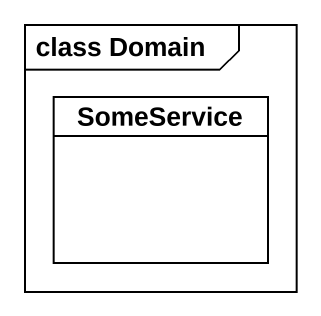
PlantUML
@startuml
mainframe class Domain
hide circle
hide empty members
class SomeService
@enduml
